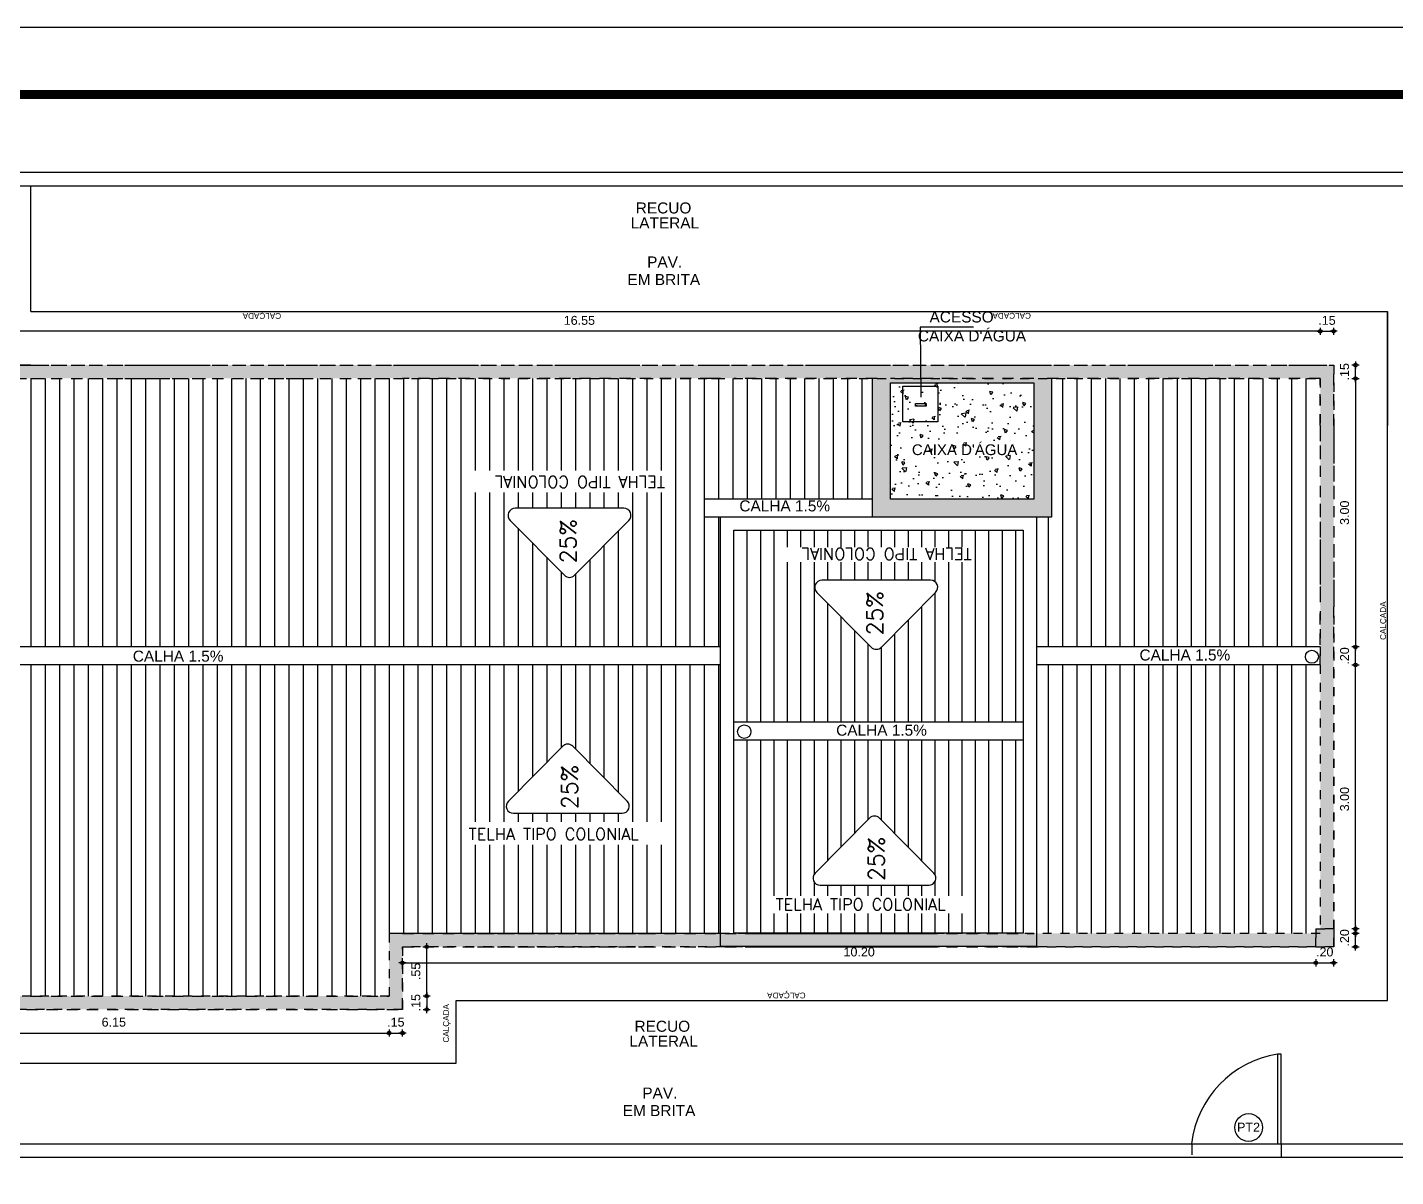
# Model space of a CAD drawing. Header units: millimetres. Extents: x 2426 to 2585, y 1215 to 1309.
# Drawn here: x 2437.91 to 2453.19, y 1296.26 to 1309.1 of the extents above; entities that cross this region are included whole.
import ezdxf

# ---------------------------------------------------------------- set-up
doc = ezdxf.new("R2010")
doc.units = ezdxf.units.MM
for name, pattern in [('DASHED', [0.75, 0.5, -0.25]), ('HIDDEN', [0.375, 0.25, -0.125]), ('HIDDEN2', [0.1875, 0.125, -0.0625])]:
    doc.linetypes.add(name, pattern=pattern)
for name, color, linetype in [('A-PEN-08', 8, 'Continuous'), ('A-PEN-B', 5, 'Continuous'), ('A-PEN-C', 4, 'Continuous'), ('A-PEN-G', 3, 'Continuous'), ('A-PEN-M', 6, 'Continuous'), ('DIVERSOS', 4, 'Continuous'), ('proj', 8, 'HIDDEN'), ('texto pequeno', 3, 'Continuous'), ('TEXTO0', 7, 'Continuous'), ('TEXTO2', 3, 'Continuous')]:
    doc.layers.add(name, color=color, linetype=linetype)
doc.styles.add('ADITIVOCAD', font='ROMANS.shx')
doc.styles.add('CARIMBO_DADOS', font='arial.ttf', dxfattribs={"height": 0.1})
doc.styles.add('SANSSERIF', font='sas_____.pfb', dxfattribs={"height": 1})
doc.dimstyles.new('COTAS_EXTERNAS', dxfattribs={"dimtxt": 0.1, "dimasz": 0.01, "dimexe": 0, "dimexo": 0, "dimgap": 0.07, "dimtad": 1, "dimzin": 5, "dimdsep": 46, "dimtxsty": 'CARIMBO_DADOS', "dimblk1": 'CIRCULOS', "dimblk2": 'CIRCULOS', "dimsah": 1, "dimcen": 0, "dimse1": 1, "dimse2": 1, "dimclrd": 8, "dimclre": 8, "dimclrt": 230, "dimadec": 0, "dimazin": 0, "dimtfac": 100, "dimtix": 1, "dimtmove": 2, "dimatfit": 3, "dimldrblk": 'CIRCULOS', "dimfxl": 0, "dimtolj": 1, "dimtzin": 5, "dimarcsym": 0})

# ---------------------------------------------------------------- blocks, each defined once
blk = doc.blocks.new('ADC_SETA3')
blk.add_lwpolyline([(-0.3034, 0), (0.3034, 0, 0.668179), (0.3317, 0.0683), (0.0283, 0.3746, 0.414214), (-0.0283, 0.3746), (-0.3317, 0.0683, 0.668179), (-0.3034, 0), (-0.3034, 0)], format="xyb")
blk = doc.blocks.new('CIRCULOS')
at = {"layer": 'A-PEN-M'}
for p, q in [((-4, 0), (4, 0)), ((0, 4), (0, -4))]:
    blk.add_line(p, q, dxfattribs=at)
for radius in [2, 1]:
    blk.add_circle((0, 0), radius, dxfattribs=at)
blk = doc.blocks.new('*D189')
at = {"layer": 'A-PEN-B', "color": 8, "lineweight": -2, "ltscale": 0.25, "transparency": 16777216}
blk.add_line((2435.812, 1297.862), (2441.942, 1297.862), dxfattribs=at)
at = {"layer": 'Defpoints', "color": 0, "ltscale": 0.25, "transparency": 16777216}
for p in [(2435.802, 1298.275), (2441.952, 1298.275), (2441.952, 1297.862)]:
    blk.add_point(p, dxfattribs=at)
at = {"layer": 'A-PEN-B', "color": 8, "lineweight": -2, "ltscale": 0.25, "transparency": 16777216, "xscale": 0.01, "yscale": 0.01, "zscale": 0.01, "rotation": 180}
blk.add_blockref('CIRCULOS', (2435.802, 1297.862), dxfattribs=at)
at = {"layer": 'A-PEN-B', "color": 8, "lineweight": -2, "ltscale": 0.25, "transparency": 16777216, "xscale": 0.01, "yscale": 0.01, "zscale": 0.01}
blk.add_blockref('CIRCULOS', (2441.952, 1297.862), dxfattribs=at)
at = {"layer": 'A-PEN-B', "color": 230, "ltscale": 0.25, "transparency": 16777216, "insert": (2438.877, 1297.983), "char_height": 0.1, "attachment_point": 5, "style": 'CARIMBO_DADOS'}
blk.add_mtext('\\A1;6.15', dxfattribs=at)
blk = doc.blocks.new('*D273')
at = {"layer": 'A-PEN-B', "color": 8, "lineweight": -2, "ltscale": 0.25, "transparency": 16777216}
blk.add_line((2442.372, 1298.285), (2442.372, 1298.815), dxfattribs=at)
at = {"layer": 'Defpoints', "color": 0, "ltscale": 0.25, "transparency": 16777216}
for p in [(2442.102, 1298.825), (2442.372, 1298.825), (2441.952, 1298.275)]:
    blk.add_point(p, dxfattribs=at)
at = {"layer": 'A-PEN-B', "color": 8, "lineweight": -2, "ltscale": 0.25, "transparency": 16777216, "xscale": 0.01, "yscale": 0.01, "zscale": 0.01}
for p, rotation in [((2442.372, 1298.825), 90), ((2442.372, 1298.275), 270)]:
    blk.add_blockref('CIRCULOS', p, dxfattribs=dict(at, rotation=rotation))
at = {"layer": 'A-PEN-B', "color": 230, "ltscale": 0.25, "transparency": 16777216, "insert": (2442.251, 1298.55), "char_height": 0.1, "attachment_point": 5, "rotation": 90, "style": 'CARIMBO_DADOS'}
blk.add_mtext('\\A1;.55', dxfattribs=at)
blk = doc.blocks.new('*D274')
at = {"layer": 'A-PEN-B', "color": 8, "lineweight": -2, "ltscale": 0.25, "transparency": 16777216}
blk.add_line((2442.112, 1298.646), (2452.292, 1298.646), dxfattribs=at)
at = {"layer": 'Defpoints', "color": 0, "ltscale": 0.25, "transparency": 16777216}
for p in [(2452.302, 1298.975), (2442.102, 1298.825), (2452.302, 1298.646)]:
    blk.add_point(p, dxfattribs=at)
at = {"layer": 'A-PEN-B', "color": 8, "lineweight": -2, "ltscale": 0.25, "transparency": 16777216, "xscale": 0.01, "yscale": 0.01, "zscale": 0.01, "rotation": 180}
blk.add_blockref('CIRCULOS', (2442.102, 1298.646), dxfattribs=at)
at = {"layer": 'A-PEN-B', "color": 8, "lineweight": -2, "ltscale": 0.25, "transparency": 16777216, "xscale": 0.01, "yscale": 0.01, "zscale": 0.01}
blk.add_blockref('CIRCULOS', (2452.302, 1298.646), dxfattribs=at)
at = {"layer": 'A-PEN-B', "color": 230, "ltscale": 0.25, "transparency": 16777216, "insert": (2447.202, 1298.767), "char_height": 0.1, "attachment_point": 5, "style": 'CARIMBO_DADOS'}
blk.add_mtext('\\A1;10.20', dxfattribs=at)
blk = doc.blocks.new('*D190')
at = {"layer": 'A-PEN-B', "color": 8, "lineweight": -2, "ltscale": 0.25, "transparency": 16777216}
blk.add_line((2452.745, 1298.985), (2452.745, 1301.965), dxfattribs=at)
at = {"layer": 'Defpoints', "color": 0, "ltscale": 0.25, "transparency": 16777216}
for p in [(2452.5, 1301.975), (2452.745, 1301.975), (2452.352, 1298.975)]:
    blk.add_point(p, dxfattribs=at)
at = {"layer": 'A-PEN-B', "color": 8, "lineweight": -2, "ltscale": 0.25, "transparency": 16777216, "xscale": 0.01, "yscale": 0.01, "zscale": 0.01}
for p, rotation in [((2452.745, 1301.975), 90), ((2452.745, 1298.975), 270)]:
    blk.add_blockref('CIRCULOS', p, dxfattribs=dict(at, rotation=rotation))
at = {"layer": 'A-PEN-B', "color": 230, "ltscale": 0.25, "transparency": 16777216, "insert": (2452.624, 1300.475), "char_height": 0.1, "attachment_point": 5, "rotation": 90, "style": 'CARIMBO_DADOS'}
blk.add_mtext('\\A1;3.00', dxfattribs=at)
blk = doc.blocks.new('*D275')
at = {"layer": 'A-PEN-B', "color": 8, "lineweight": -2, "ltscale": 0.25, "transparency": 16777216}
for p, q in [((2452.745, 1302.185), (2452.745, 1302.195)), ((2452.745, 1301.975), (2452.745, 1302.175)), ((2452.745, 1301.965), (2452.745, 1301.955))]:
    blk.add_line(p, q, dxfattribs=at)
at = {"layer": 'Defpoints', "color": 0, "ltscale": 0.25, "transparency": 16777216}
for p in [(2452.352, 1302.175), (2452.745, 1302.175), (2452.352, 1301.975)]:
    blk.add_point(p, dxfattribs=at)
at = {"layer": 'A-PEN-B', "color": 8, "lineweight": -2, "ltscale": 0.25, "transparency": 16777216, "xscale": 0.01, "yscale": 0.01, "zscale": 0.01}
for p, rotation in [((2452.745, 1302.175), 270), ((2452.745, 1301.975), 90)]:
    blk.add_blockref('CIRCULOS', p, dxfattribs=dict(at, rotation=rotation))
at = {"layer": 'A-PEN-B', "color": 230, "ltscale": 0.25, "transparency": 16777216, "insert": (2452.624, 1302.075), "char_height": 0.1, "attachment_point": 5, "rotation": 90, "style": 'CARIMBO_DADOS'}
blk.add_mtext('\\A1;.20', dxfattribs=at)
blk = doc.blocks.new('*D276')
at = {"layer": 'A-PEN-B', "color": 8, "lineweight": -2, "ltscale": 0.25, "transparency": 16777216}
blk.add_line((2452.745, 1305.165), (2452.745, 1302.185), dxfattribs=at)
at = {"layer": 'Defpoints', "color": 0, "ltscale": 0.25, "transparency": 16777216}
for p in [(2452.352, 1305.175), (2452.352, 1302.175), (2452.745, 1302.175)]:
    blk.add_point(p, dxfattribs=at)
at = {"layer": 'A-PEN-B', "color": 8, "lineweight": -2, "ltscale": 0.25, "transparency": 16777216, "xscale": 0.01, "yscale": 0.01, "zscale": 0.01}
for p, rotation in [((2452.745, 1305.175), 90), ((2452.745, 1302.175), 270)]:
    blk.add_blockref('CIRCULOS', p, dxfattribs=dict(at, rotation=rotation))
at = {"layer": 'A-PEN-B', "color": 230, "ltscale": 0.25, "transparency": 16777216, "insert": (2452.624, 1303.675), "char_height": 0.1, "attachment_point": 5, "rotation": 90, "style": 'CARIMBO_DADOS'}
blk.add_mtext('\\A1;3.00', dxfattribs=at)
blk = doc.blocks.new('*D191')
at = {"layer": 'A-PEN-B', "color": 8, "lineweight": -2, "ltscale": 0.25, "transparency": 16777216}
blk.add_line((2452.342, 1305.702), (2435.812, 1305.702), dxfattribs=at)
at = {"layer": 'Defpoints', "color": 0, "ltscale": 0.25, "transparency": 16777216}
for p in [(2435.802, 1305.702), (2435.802, 1305.175), (2452.352, 1305.175)]:
    blk.add_point(p, dxfattribs=at)
at = {"layer": 'A-PEN-B', "color": 8, "lineweight": -2, "ltscale": 0.25, "transparency": 16777216, "xscale": 0.01, "yscale": 0.01, "zscale": 0.01, "rotation": 180}
blk.add_blockref('CIRCULOS', (2435.802, 1305.702), dxfattribs=at)
at = {"layer": 'A-PEN-B', "color": 8, "lineweight": -2, "ltscale": 0.25, "transparency": 16777216, "xscale": 0.01, "yscale": 0.01, "zscale": 0.01}
blk.add_blockref('CIRCULOS', (2452.352, 1305.702), dxfattribs=at)
at = {"layer": 'A-PEN-B', "color": 230, "ltscale": 0.25, "transparency": 16777216, "insert": (2444.077, 1305.824), "char_height": 0.1, "attachment_point": 5, "style": 'CARIMBO_DADOS'}
blk.add_mtext('\\A1;16.55', dxfattribs=at)
blk = doc.blocks.new('*D277')
at = {"layer": 'A-PEN-B', "color": 8, "lineweight": -2, "ltscale": 0.25, "transparency": 16777216}
for p, q in [((2452.745, 1305.335), (2452.745, 1305.345)), ((2452.745, 1305.175), (2452.745, 1305.325)), ((2452.745, 1305.165), (2452.745, 1305.155))]:
    blk.add_line(p, q, dxfattribs=at)
at = {"layer": 'Defpoints', "color": 0, "ltscale": 0.25, "transparency": 16777216}
for p in [(2452.352, 1305.325), (2452.745, 1305.325), (2452.352, 1305.175)]:
    blk.add_point(p, dxfattribs=at)
at = {"layer": 'A-PEN-B', "color": 8, "lineweight": -2, "ltscale": 0.25, "transparency": 16777216, "xscale": 0.01, "yscale": 0.01, "zscale": 0.01}
for p, rotation in [((2452.745, 1305.325), 270), ((2452.745, 1305.175), 90)]:
    blk.add_blockref('CIRCULOS', p, dxfattribs=dict(at, rotation=rotation))
at = {"layer": 'A-PEN-B', "color": 230, "ltscale": 0.25, "transparency": 16777216, "insert": (2452.624, 1305.25), "char_height": 0.1, "attachment_point": 5, "rotation": 90, "style": 'CARIMBO_DADOS'}
blk.add_mtext('\\A1;.15', dxfattribs=at)
blk = doc.blocks.new('*D192')
at = {"layer": 'A-PEN-B', "color": 8, "lineweight": -2, "ltscale": 0.25, "transparency": 16777216}
for p, q in [((2452.342, 1305.702), (2452.332, 1305.702)), ((2452.352, 1305.702), (2452.502, 1305.702)), ((2452.512, 1305.702), (2452.522, 1305.702))]:
    blk.add_line(p, q, dxfattribs=at)
at = {"layer": 'Defpoints', "color": 0, "ltscale": 0.25, "transparency": 16777216}
for p in [(2452.502, 1305.702), (2452.502, 1305.175), (2452.352, 1305.025)]:
    blk.add_point(p, dxfattribs=at)
at = {"layer": 'A-PEN-B', "color": 8, "lineweight": -2, "ltscale": 0.25, "transparency": 16777216, "xscale": 0.01, "yscale": 0.01, "zscale": 0.01}
blk.add_blockref('CIRCULOS', (2452.352, 1305.702), dxfattribs=at)
at = {"layer": 'A-PEN-B', "color": 8, "lineweight": -2, "ltscale": 0.25, "transparency": 16777216, "xscale": 0.01, "yscale": 0.01, "zscale": 0.01, "rotation": 180}
blk.add_blockref('CIRCULOS', (2452.502, 1305.702), dxfattribs=at)
at = {"layer": 'A-PEN-B', "color": 230, "ltscale": 0.25, "transparency": 16777216, "insert": (2452.427, 1305.824), "char_height": 0.1, "attachment_point": 5, "style": 'CARIMBO_DADOS'}
blk.add_mtext('\\A1;.15', dxfattribs=at)
blk = doc.blocks.new('*D194')
at = {"layer": 'A-PEN-B', "color": 8, "lineweight": -2, "ltscale": 0.25, "transparency": 16777216}
for p, q in [((2442.372, 1298.285), (2442.372, 1298.295)), ((2442.372, 1298.275), (2442.372, 1298.125)), ((2442.372, 1298.115), (2442.372, 1298.105))]:
    blk.add_line(p, q, dxfattribs=at)
at = {"layer": 'Defpoints', "color": 0, "ltscale": 0.25, "transparency": 16777216}
for p in [(2441.802, 1298.275), (2441.952, 1298.125), (2442.372, 1298.125)]:
    blk.add_point(p, dxfattribs=at)
at = {"layer": 'A-PEN-B', "color": 8, "lineweight": -2, "ltscale": 0.25, "transparency": 16777216, "xscale": 0.01, "yscale": 0.01, "zscale": 0.01}
for p, rotation in [((2442.372, 1298.275), 270), ((2442.372, 1298.125), 90)]:
    blk.add_blockref('CIRCULOS', p, dxfattribs=dict(at, rotation=rotation))
at = {"layer": 'A-PEN-B', "color": 230, "ltscale": 0.25, "transparency": 16777216, "insert": (2442.251, 1298.2), "char_height": 0.1, "attachment_point": 5, "rotation": 90, "style": 'CARIMBO_DADOS'}
blk.add_mtext('\\A1;.15', dxfattribs=at)
blk = doc.blocks.new('*D195')
at = {"layer": 'A-PEN-B', "color": 8, "lineweight": -2, "ltscale": 0.25, "transparency": 16777216}
for p, q in [((2441.942, 1297.862), (2441.932, 1297.862)), ((2441.952, 1297.862), (2442.102, 1297.862)), ((2442.112, 1297.862), (2442.122, 1297.862))]:
    blk.add_line(p, q, dxfattribs=at)
at = {"layer": 'Defpoints', "color": 0, "ltscale": 0.25, "transparency": 16777216}
for p in [(2441.952, 1298.425), (2442.102, 1298.275), (2442.102, 1297.862)]:
    blk.add_point(p, dxfattribs=at)
at = {"layer": 'A-PEN-B', "color": 8, "lineweight": -2, "ltscale": 0.25, "transparency": 16777216, "xscale": 0.01, "yscale": 0.01, "zscale": 0.01}
blk.add_blockref('CIRCULOS', (2441.952, 1297.862), dxfattribs=at)
at = {"layer": 'A-PEN-B', "color": 8, "lineweight": -2, "ltscale": 0.25, "transparency": 16777216, "xscale": 0.01, "yscale": 0.01, "zscale": 0.01, "rotation": 180}
blk.add_blockref('CIRCULOS', (2442.102, 1297.862), dxfattribs=at)
at = {"layer": 'A-PEN-B', "color": 230, "ltscale": 0.25, "transparency": 16777216, "insert": (2442.027, 1297.983), "char_height": 0.1, "attachment_point": 5, "style": 'CARIMBO_DADOS'}
blk.add_mtext('\\A1;.15', dxfattribs=at)
blk = doc.blocks.new('*D278')
at = {"layer": 'A-PEN-B', "color": 8, "lineweight": -2, "ltscale": 0.25, "transparency": 16777216}
for p, q in [((2452.745, 1299.035), (2452.745, 1299.045)), ((2452.745, 1298.825), (2452.745, 1299.025)), ((2452.745, 1298.815), (2452.745, 1298.805))]:
    blk.add_line(p, q, dxfattribs=at)
at = {"layer": 'Defpoints', "color": 0, "ltscale": 0.25, "transparency": 16777216}
for p in [(2452.502, 1299.025), (2452.745, 1299.025), (2452.502, 1298.825)]:
    blk.add_point(p, dxfattribs=at)
at = {"layer": 'A-PEN-B', "color": 8, "lineweight": -2, "ltscale": 0.25, "transparency": 16777216, "xscale": 0.01, "yscale": 0.01, "zscale": 0.01}
for p, rotation in [((2452.745, 1299.025), 270), ((2452.745, 1298.825), 90)]:
    blk.add_blockref('CIRCULOS', p, dxfattribs=dict(at, rotation=rotation))
at = {"layer": 'A-PEN-B', "color": 230, "ltscale": 0.25, "transparency": 16777216, "insert": (2452.624, 1298.925), "char_height": 0.1, "attachment_point": 5, "rotation": 90, "style": 'CARIMBO_DADOS'}
blk.add_mtext('\\A1;.20', dxfattribs=at)
blk = doc.blocks.new('*D196')
at = {"layer": 'A-PEN-B', "color": 8, "lineweight": -2, "ltscale": 0.25, "transparency": 16777216}
for p, q in [((2452.292, 1298.646), (2452.282, 1298.646)), ((2452.302, 1298.646), (2452.502, 1298.646)), ((2452.512, 1298.646), (2452.522, 1298.646))]:
    blk.add_line(p, q, dxfattribs=at)
at = {"layer": 'Defpoints', "color": 0, "ltscale": 0.25, "transparency": 16777216}
for p in [(2452.302, 1299.075), (2452.502, 1298.975), (2452.502, 1298.646)]:
    blk.add_point(p, dxfattribs=at)
at = {"layer": 'A-PEN-B', "color": 8, "lineweight": -2, "ltscale": 0.25, "transparency": 16777216, "xscale": 0.01, "yscale": 0.01, "zscale": 0.01}
blk.add_blockref('CIRCULOS', (2452.302, 1298.646), dxfattribs=at)
at = {"layer": 'A-PEN-B', "color": 8, "lineweight": -2, "ltscale": 0.25, "transparency": 16777216, "xscale": 0.01, "yscale": 0.01, "zscale": 0.01, "rotation": 180}
blk.add_blockref('CIRCULOS', (2452.502, 1298.646), dxfattribs=at)
at = {"layer": 'A-PEN-B', "color": 230, "ltscale": 0.25, "transparency": 16777216, "insert": (2452.402, 1298.767), "char_height": 0.1, "attachment_point": 5, "style": 'CARIMBO_DADOS'}
blk.add_mtext('\\A1;.20', dxfattribs=at)

msp = doc.modelspace()

# ---------------------------------------------------------------- hatches: boundary and pattern name
at = {"layer": 'A-PEN-B', "linetype": 'HIDDEN2', "ltscale": 0.25}
h = msp.add_hatch(color=253, dxfattribs=at)
h.dxf.hatch_style = 1
h.paths.add_polyline_path([(2435.802, 1298.275), (2435.802, 1305.175), (2452.352, 1305.175), (2452.352, 1298.975), (2441.952, 1298.975), (2441.952, 1298.275)], flags=16)
h.paths.add_polyline_path([(2435.652, 1298.125), (2435.652, 1305.325), (2452.502, 1305.325), (2452.502, 1298.825), (2442.102, 1298.825), (2442.102, 1298.125)])
at = {"layer": 'A-PEN-B', "ltscale": 0.25}
h = msp.add_hatch(color=8, dxfattribs=at)
h.dxf.hatch_style = 1
h.paths.add_polyline_path([(2447.352, 1305.175), (2447.352, 1303.631), (2449.184, 1303.631), (2449.184, 1303.625), (2449.352, 1303.625), (2449.352, 1305.175), (2448.049, 1305.175), (2448.011, 1305.125), (2449.152, 1305.125), (2449.152, 1303.825), (2447.552, 1303.825), (2447.552, 1305.125), (2448.011, 1305.125), (2448.049, 1305.175)])
at = {"layer": 'A-PEN-B', "linetype": 'HIDDEN2', "ltscale": 0.25}
h = msp.add_hatch(color=252, dxfattribs=at)
h.dxf.hatch_style = 1
h.paths.add_polyline_path([(2452.302, 1298.825), (2452.302, 1299.025), (2452.502, 1299.025), (2452.502, 1298.825)])
at = {"layer": 'DIVERSOS'}
h = msp.add_hatch(dxfattribs=at)
h.set_pattern_fill('AR-CONC', color=251, scale=0.002, angle=90, style=0)
h.set_pattern_definition([(140, (3745.82696, -65.86507), (0.03187817, 0.36436934), [0.0381, -0.4191]), (85, (3745.82696, -65.86507), (-0.382113286, -0.07048565), [0.03048, -0.33528]), (190.451, (3745.8296, -65.8347), (-0.350233376, 0.293885003), [0.03238, -0.35618]), (136.1842, (3745.72536, -65.86507), (0.08408466, 0.54215808), [0.05715, -0.62865]), (186.6356, (3745.73236, -65.8199), (-0.49485111, 0.47480847), [0.04857, -0.53427]), (81.184, (3745.72536, -65.86507), (-0.49485024, 0.47480921), [0.04572, -0.50292]), (111, (3745.75076, -65.81427), (0.204531037, 0.30322976), [0.0381, -0.4191]), (56, (3745.75076, -65.81427), (-0.36837593, 0.12360406), [0.03048, -0.33528]), (161.4514, (3745.7678, -65.789), (-0.163845715, 0.42683298), [0.03238, -0.35618]), (127.5, (3745.82696, -65.86507), (-0.169110078, 0.0061772065), [0, -0.331216, 0, -0.34036, 0, -0.33655]), (97.5, (3745.82696, -65.86507), (-0.20036115, 0.133639325), [0, -0.194056, 0, -0.323596, 0, -0.12827]), (57.5, (3745.82696, -65.97835), (0.011457488, 0.27118119), [0, -0.127, 0, -0.39624, 0, -0.52578]), (47.5, (3745.82696, -66.02915), (-0.050852982, 0.296258363), [0, -0.1651, 0, -0.263144, 0, -0.37338])])
h.paths.add_polyline_path([(2447.552, 1305.125), (2449.152, 1305.125), (2449.152, 1303.825), (2447.552, 1303.825)])
edge = h.paths.add_edge_path()
edge.add_line((2447.552, 1305.125), (2447.567, 1305.013))

# ---------------------------------------------------------------- linework, layer by layer
at = {"layer": 'A-PEN-08', "color": 253, "linetype": 'DASHED', "ltscale": 7}
msp.add_arc((2452.05, 1296.497), 1.142, 98.7927, 173.5456, dxfattribs=at)
at = {"layer": 'A-PEN-B'}
for p, q in [((2462.002, 1307.475), (2432.002, 1307.475)), ((2461.852, 1307.325), (2432.152, 1307.325)), ((2432.152, 1296.625), (2461.852, 1296.625)), ((2432.002, 1296.475), (2462.002, 1296.475))]:
    msp.add_line(p, q, dxfattribs=at)
at = {"layer": 'A-PEN-B', "color": 253}
for p, q in [((2437.952, 1305.925), (2437.952, 1307.325)), ((2437.952, 1305.925), (2440.952, 1305.925)), ((2442.702, 1297.525), (2442.702, 1298.225))]:
    msp.add_line(p, q, dxfattribs=at)
at = {"layer": 'A-PEN-B', "color": 252, "linetype": 'HIDDEN2'}
for p, q in [((2437.952, 1305.325), (2435.652, 1305.325)), ((2437.952, 1305.325), (2440.952, 1305.325)), ((2440.952, 1305.325), (2445.552, 1305.325)), ((2445.552, 1305.325), (2447.402, 1305.325)), ((2445.552, 1305.325), (2445.802, 1305.325)), ((2452.502, 1304.65), (2452.502, 1305.325)), ((2437.952, 1305.175), (2440.952, 1305.175)), ((2440.952, 1305.175), (2441.952, 1305.175)), ((2445.552, 1305.175), (2442.102, 1305.175)), ((2445.552, 1305.175), (2445.652, 1305.175)), ((2445.652, 1305.175), (2445.552, 1305.175)), ((2447.402, 1305.175), (2445.802, 1305.175)), ((2449.152, 1305.175), (2447.552, 1305.175)), ((2447.602, 1305.175), (2447.552, 1305.175)), ((2452.352, 1305.175), (2449.302, 1305.175)), ((2452.352, 1304.65), (2452.352, 1305.175)), ((2452.352, 1301.975), (2452.352, 1302.65)), ((2452.502, 1301.825), (2452.502, 1302.65)), ((2442.102, 1298.975), (2449.152, 1298.975)), ((2442.102, 1298.125), (2442.102, 1298.825)), ((2437.952, 1298.275), (2440.127, 1298.275)), ((2440.127, 1298.275), (2441.952, 1298.275)), ((2435.652, 1298.125), (2440.127, 1298.125)), ((2440.127, 1298.125), (2442.102, 1298.125))]:
    msp.add_line(p, q, dxfattribs=at)
at = {"layer": 'A-PEN-B', "color": 253, "linetype": 'HIDDEN2', "ltscale": 0.25}
for p, q in [((2435.652, 1305.325), (2452.502, 1305.325)), ((2435.802, 1305.325), (2452.352, 1305.325)), ((2452.502, 1305.325), (2452.502, 1298.825)), ((2435.802, 1305.175), (2452.352, 1305.175)), ((2452.352, 1305.175), (2452.352, 1298.975)), ((2441.952, 1298.975), (2441.952, 1298.275)), ((2452.502, 1298.825), (2442.102, 1298.825)), ((2442.102, 1298.825), (2442.102, 1298.125)), ((2441.952, 1298.275), (2435.802, 1298.275)), ((2442.102, 1298.125), (2435.652, 1298.125))]:
    msp.add_line(p, q, dxfattribs=at)
at = {"layer": 'A-PEN-B', "color": 6, "linetype": 'HIDDEN2', "ltscale": 0.25}
for p, q in [((2435.802, 1305.175), (2452.352, 1305.175)), ((2452.352, 1305.175), (2452.352, 1298.975)), ((2452.352, 1298.975), (2441.952, 1298.975)), ((2441.952, 1298.975), (2441.952, 1298.275)), ((2445.652, 1298.975), (2441.952, 1298.975)), ((2441.952, 1298.975), (2441.952, 1298.275)), ((2452.352, 1298.975), (2449.184, 1298.975)), ((2441.952, 1298.275), (2435.802, 1298.275))]:
    msp.add_line(p, q, dxfattribs=at)
at = {"layer": 'A-PEN-B', "color": 6, "ltscale": 0.25}
for p, q in [((2437.952, 1305.175), (2437.952, 1302.175)), ((2438.112, 1305.175), (2438.112, 1302.175)), ((2438.272, 1305.175), (2438.272, 1302.175)), ((2438.272, 1305.175), (2438.272, 1302.175)), ((2438.432, 1305.175), (2438.432, 1302.175)), ((2438.432, 1305.175), (2438.432, 1302.175)), ((2438.592, 1305.175), (2438.592, 1302.175)), ((2438.752, 1305.175), (2438.752, 1302.175)), ((2438.912, 1305.175), (2438.912, 1302.175)), ((2439.072, 1305.175), (2439.072, 1302.175)), ((2439.072, 1305.175), (2439.072, 1302.175)), ((2439.232, 1305.175), (2439.232, 1302.175)), ((2439.232, 1305.175), (2439.232, 1302.175)), ((2439.392, 1305.175), (2439.392, 1302.175)), ((2439.552, 1305.175), (2439.552, 1302.175)), ((2439.712, 1305.175), (2439.712, 1302.175)), ((2439.872, 1305.175), (2439.872, 1302.175)), ((2439.872, 1305.175), (2439.872, 1302.175)), ((2440.032, 1305.175), (2440.032, 1302.175)), ((2440.032, 1305.175), (2440.032, 1302.175)), ((2440.192, 1305.175), (2440.192, 1302.175)), ((2440.352, 1305.175), (2440.352, 1302.175)), ((2440.512, 1305.175), (2440.512, 1302.175)), ((2440.672, 1305.175), (2440.672, 1302.175)), ((2440.672, 1305.175), (2440.672, 1302.175)), ((2440.832, 1305.175), (2440.832, 1302.175)), ((2440.832, 1305.175), (2440.832, 1302.175)), ((2440.992, 1305.175), (2440.992, 1302.175)), ((2441.152, 1305.175), (2441.152, 1302.175)), ((2441.312, 1305.175), (2441.312, 1302.175)), ((2441.472, 1305.175), (2441.472, 1302.175)), ((2441.472, 1305.175), (2441.472, 1302.175)), ((2441.632, 1305.175), (2441.632, 1302.175)), ((2441.632, 1305.175), (2441.632, 1302.175)), ((2441.792, 1305.175), (2441.792, 1302.175)), ((2441.952, 1305.175), (2441.952, 1302.175)), ((2442.112, 1305.175), (2442.112, 1302.175)), ((2442.272, 1305.175), (2442.272, 1302.175)), ((2442.272, 1305.175), (2442.272, 1302.175)), ((2442.432, 1305.175), (2442.432, 1302.175)), ((2442.432, 1305.175), (2442.432, 1302.175)), ((2442.592, 1305.175), (2442.592, 1302.175)), ((2442.752, 1305.175), (2442.752, 1302.175)), ((2442.912, 1305.175), (2442.912, 1304.148)), ((2443.072, 1305.175), (2443.072, 1304.148)), ((2443.072, 1305.175), (2443.072, 1304.148)), ((2443.232, 1305.175), (2443.232, 1304.148)), ((2443.232, 1305.175), (2443.232, 1304.148)), ((2443.392, 1305.175), (2443.392, 1304.148)), ((2443.552, 1305.175), (2443.552, 1304.148)), ((2443.712, 1305.175), (2443.712, 1304.148)), ((2443.712, 1305.175), (2443.712, 1304.148)), ((2443.872, 1305.175), (2443.872, 1304.148)), ((2443.872, 1305.175), (2443.872, 1304.148)), ((2444.032, 1305.175), (2444.032, 1304.148)), ((2444.032, 1305.175), (2444.032, 1304.148)), ((2444.192, 1305.175), (2444.192, 1304.148)), ((2444.352, 1305.175), (2444.352, 1304.148)), ((2444.352, 1305.175), (2444.352, 1304.148)), ((2444.512, 1305.175), (2444.512, 1304.148)), ((2444.512, 1305.175), (2444.512, 1304.148)), ((2444.672, 1305.175), (2444.672, 1304.148)), ((2444.672, 1305.175), (2444.672, 1304.148)), ((2444.832, 1305.175), (2444.832, 1304.148)), ((2444.992, 1305.175), (2444.992, 1304.148)), ((2444.992, 1305.175), (2444.992, 1304.148)), ((2445.152, 1305.175), (2445.152, 1302.175)), ((2445.152, 1305.175), (2445.152, 1302.175)), ((2445.312, 1305.175), (2445.312, 1302.175)), ((2445.312, 1305.175), (2445.312, 1302.175)), ((2445.472, 1305.175), (2445.472, 1302.175)), ((2445.632, 1305.175), (2445.632, 1303.825)), ((2445.632, 1305.175), (2445.632, 1303.825)), ((2445.792, 1305.175), (2445.792, 1303.825)), ((2445.792, 1305.175), (2445.792, 1303.825)), ((2445.952, 1305.175), (2445.952, 1303.825)), ((2445.952, 1305.175), (2445.952, 1303.825)), ((2446.112, 1305.175), (2446.112, 1303.825)), ((2446.272, 1305.175), (2446.272, 1303.825)), ((2446.432, 1305.175), (2446.432, 1303.825)), ((2446.432, 1305.175), (2446.432, 1303.825)), ((2446.592, 1305.175), (2446.592, 1303.825)), ((2446.592, 1305.175), (2446.592, 1303.825)), ((2446.752, 1305.175), (2446.752, 1303.825)), ((2446.912, 1305.175), (2446.912, 1303.825)), ((2447.072, 1305.175), (2447.072, 1303.825)), ((2447.232, 1305.175), (2447.232, 1303.825)), ((2447.232, 1305.175), (2447.232, 1303.825)), ((2449.472, 1305.175), (2449.472, 1302.175)), ((2449.632, 1305.175), (2449.632, 1302.175)), ((2449.632, 1305.175), (2449.632, 1302.175)), ((2449.792, 1305.175), (2449.792, 1302.175)), ((2449.792, 1305.175), (2449.792, 1302.175)), ((2449.952, 1305.175), (2449.952, 1302.175)), ((2450.112, 1305.175), (2450.112, 1302.175)), ((2450.272, 1305.175), (2450.272, 1302.175)), ((2450.432, 1305.175), (2450.432, 1302.175)), ((2450.432, 1305.175), (2450.432, 1302.175)), ((2450.592, 1305.175), (2450.592, 1302.175)), ((2450.592, 1305.175), (2450.592, 1302.175)), ((2450.752, 1305.175), (2450.752, 1302.175)), ((2450.912, 1305.175), (2450.912, 1302.175)), ((2451.072, 1305.175), (2451.072, 1302.175)), ((2451.232, 1305.175), (2451.232, 1302.175)), ((2451.232, 1305.175), (2451.232, 1302.175)), ((2451.392, 1305.175), (2451.392, 1302.175)), ((2451.392, 1305.175), (2451.392, 1302.175)), ((2451.552, 1305.175), (2451.552, 1302.175)), ((2451.712, 1305.175), (2451.712, 1302.175)), ((2451.872, 1305.175), (2451.872, 1302.175)), ((2452.032, 1305.175), (2452.032, 1302.175)), ((2452.192, 1305.175), (2452.192, 1302.175)), ((2442.912, 1303.901), (2442.912, 1302.175)), ((2443.072, 1303.901), (2443.072, 1302.175)), ((2443.072, 1303.901), (2443.072, 1302.175)), ((2443.232, 1303.901), (2443.232, 1302.175)), ((2443.232, 1303.901), (2443.232, 1302.175)), ((2443.392, 1303.901), (2443.392, 1303.726)), ((2443.552, 1303.901), (2443.552, 1303.726)), ((2443.712, 1303.901), (2443.712, 1303.726)), ((2443.712, 1303.901), (2443.712, 1303.726)), ((2443.872, 1303.901), (2443.872, 1303.726)), ((2443.872, 1303.901), (2443.872, 1303.726)), ((2444.032, 1303.901), (2444.032, 1303.726)), ((2444.032, 1303.901), (2444.032, 1303.726)), ((2444.192, 1303.901), (2444.192, 1303.726)), ((2444.352, 1303.901), (2444.352, 1303.726)), ((2444.352, 1303.901), (2444.352, 1303.726)), ((2444.512, 1303.901), (2444.512, 1303.726)), ((2444.512, 1303.901), (2444.512, 1303.726)), ((2444.672, 1303.901), (2444.672, 1302.175)), ((2444.672, 1303.901), (2444.672, 1302.175)), ((2444.832, 1303.901), (2444.832, 1302.175)), ((2444.992, 1303.901), (2444.992, 1302.175)), ((2444.992, 1303.901), (2444.992, 1302.175)), ((2445.632, 1303.631), (2445.632, 1302.175)), ((2445.632, 1303.631), (2445.632, 1302.175)), ((2449.312, 1303.625), (2449.312, 1302.175)), ((2443.392, 1303.501), (2443.392, 1302.175)), ((2444.512, 1303.47), (2444.512, 1302.175)), ((2444.512, 1303.47), (2444.512, 1302.175)), ((2445.952, 1301.334), (2445.952, 1303.481)), ((2446.102, 1301.334), (2446.102, 1303.481)), ((2446.252, 1301.334), (2446.252, 1303.481)), ((2446.402, 1303.292), (2446.402, 1303.481)), ((2446.552, 1303.292), (2446.552, 1303.481)), ((2446.702, 1303.292), (2446.702, 1303.481)), ((2446.852, 1303.292), (2446.852, 1303.481)), ((2447.002, 1303.292), (2447.002, 1303.481)), ((2447.152, 1303.292), (2447.152, 1303.481)), ((2447.302, 1303.292), (2447.302, 1303.481)), ((2447.452, 1303.292), (2447.452, 1303.481)), ((2447.602, 1303.292), (2447.602, 1303.481)), ((2447.752, 1303.292), (2447.752, 1303.481)), ((2447.902, 1303.292), (2447.902, 1303.481)), ((2447.902, 1303.292), (2447.902, 1303.481)), ((2448.052, 1303.292), (2448.052, 1303.481)), ((2448.052, 1303.292), (2448.052, 1303.481)), ((2448.202, 1303.292), (2448.202, 1303.481)), ((2448.202, 1303.292), (2448.202, 1303.481)), ((2448.352, 1303.292), (2448.352, 1303.481)), ((2448.502, 1301.334), (2448.502, 1303.481)), ((2448.652, 1301.334), (2448.652, 1303.481)), ((2448.802, 1301.334), (2448.802, 1303.481)), ((2448.952, 1301.334), (2448.952, 1303.481)), ((2443.552, 1303.339), (2443.552, 1302.175)), ((2444.352, 1303.308), (2444.352, 1302.175)), ((2444.352, 1303.308), (2444.352, 1302.175)), ((2443.712, 1303.178), (2443.712, 1302.175)), ((2443.712, 1303.178), (2443.712, 1302.175)), ((2444.192, 1303.147), (2444.192, 1302.175)), ((2443.872, 1303.016), (2443.872, 1302.175)), ((2443.872, 1303.016), (2443.872, 1302.175)), ((2444.032, 1302.985), (2444.032, 1302.175)), ((2444.032, 1302.985), (2444.032, 1302.175)), ((2446.402, 1301.334), (2446.402, 1303.122)), ((2446.552, 1301.334), (2446.552, 1303.122)), ((2446.702, 1301.334), (2446.702, 1303.122)), ((2446.852, 1302.922), (2446.852, 1303.122)), ((2447.002, 1302.922), (2447.002, 1303.122)), ((2447.152, 1302.922), (2447.152, 1303.122)), ((2447.302, 1302.922), (2447.302, 1303.122)), ((2447.452, 1302.922), (2447.452, 1303.122)), ((2447.602, 1302.922), (2447.602, 1303.122)), ((2447.752, 1302.922), (2447.752, 1303.122)), ((2447.902, 1302.922), (2447.902, 1303.122)), ((2447.902, 1302.922), (2447.902, 1303.122)), ((2448.052, 1302.903), (2448.052, 1303.122)), ((2448.052, 1302.903), (2448.052, 1303.122)), ((2448.202, 1301.334), (2448.202, 1303.122)), ((2448.202, 1301.334), (2448.202, 1303.122)), ((2448.352, 1301.334), (2448.352, 1303.122)), ((2448.052, 1301.334), (2448.052, 1302.781)), ((2448.052, 1301.334), (2448.052, 1302.781)), ((2446.852, 1301.334), (2446.852, 1302.662)), ((2447.902, 1301.334), (2447.902, 1302.629)), ((2447.902, 1301.334), (2447.902, 1302.629)), ((2447.002, 1301.334), (2447.002, 1302.51)), ((2447.752, 1301.334), (2447.752, 1302.478)), ((2447.152, 1301.334), (2447.152, 1302.359)), ((2447.302, 1301.334), (2447.302, 1302.208)), ((2447.602, 1301.334), (2447.602, 1302.326)), ((2445.652, 1302.175), (2435.802, 1302.175)), ((2447.452, 1301.334), (2447.452, 1302.175)), ((2452.352, 1302.175), (2449.184, 1302.175)), ((2445.652, 1301.975), (2435.802, 1301.975)), ((2437.952, 1301.975), (2437.952, 1298.275)), ((2438.112, 1301.975), (2438.112, 1298.275)), ((2438.272, 1301.975), (2438.272, 1298.275)), ((2438.272, 1301.975), (2438.272, 1298.275)), ((2438.432, 1301.975), (2438.432, 1298.275)), ((2438.432, 1301.975), (2438.432, 1298.275)), ((2438.592, 1301.975), (2438.592, 1298.275)), ((2438.752, 1301.975), (2438.752, 1298.275)), ((2438.912, 1301.975), (2438.912, 1298.275)), ((2439.072, 1301.975), (2439.072, 1298.275)), ((2439.072, 1301.975), (2439.072, 1298.275)), ((2439.232, 1301.975), (2439.232, 1298.275)), ((2439.232, 1301.975), (2439.232, 1298.275)), ((2439.392, 1301.975), (2439.392, 1298.275)), ((2439.552, 1301.975), (2439.552, 1298.275)), ((2439.712, 1301.975), (2439.712, 1298.275)), ((2439.872, 1301.975), (2439.872, 1298.275)), ((2439.872, 1301.975), (2439.872, 1298.275)), ((2440.032, 1301.975), (2440.032, 1298.275)), ((2440.032, 1301.975), (2440.032, 1298.275)), ((2440.192, 1301.975), (2440.192, 1298.275)), ((2440.352, 1301.975), (2440.352, 1298.275)), ((2440.512, 1301.975), (2440.512, 1298.275)), ((2440.672, 1301.975), (2440.672, 1298.275)), ((2440.672, 1301.975), (2440.672, 1298.275)), ((2440.832, 1301.975), (2440.832, 1298.275)), ((2440.832, 1301.975), (2440.832, 1298.275)), ((2440.992, 1301.975), (2440.992, 1298.275)), ((2441.152, 1301.975), (2441.152, 1298.275)), ((2441.312, 1301.975), (2441.312, 1298.275)), ((2441.472, 1301.975), (2441.472, 1298.275)), ((2441.472, 1301.975), (2441.472, 1298.275)), ((2441.632, 1301.975), (2441.632, 1298.275)), ((2441.632, 1301.975), (2441.632, 1298.275)), ((2441.792, 1301.975), (2441.792, 1298.275)), ((2441.952, 1301.975), (2441.952, 1298.975)), ((2442.112, 1301.975), (2442.112, 1298.975)), ((2442.272, 1301.975), (2442.272, 1298.975)), ((2442.272, 1301.975), (2442.272, 1298.975)), ((2442.432, 1301.975), (2442.432, 1298.975)), ((2442.432, 1301.975), (2442.432, 1298.975)), ((2442.592, 1301.975), (2442.592, 1298.975)), ((2442.752, 1301.975), (2442.752, 1298.975)), ((2442.912, 1301.975), (2442.912, 1300.222)), ((2443.072, 1301.975), (2443.072, 1300.222)), ((2443.072, 1301.975), (2443.072, 1300.222)), ((2443.232, 1301.975), (2443.232, 1300.222)), ((2443.232, 1301.975), (2443.232, 1300.222)), ((2443.392, 1301.975), (2443.392, 1300.563)), ((2443.552, 1301.975), (2443.552, 1300.724)), ((2443.712, 1301.975), (2443.712, 1300.886)), ((2443.712, 1301.975), (2443.712, 1300.886)), ((2443.872, 1301.975), (2443.872, 1301.047)), ((2443.872, 1301.975), (2443.872, 1301.047)), ((2444.032, 1301.975), (2444.032, 1301.038)), ((2444.032, 1301.975), (2444.032, 1301.038)), ((2444.192, 1301.975), (2444.192, 1300.876)), ((2444.352, 1301.975), (2444.352, 1300.715)), ((2444.352, 1301.975), (2444.352, 1300.715)), ((2444.512, 1301.975), (2444.512, 1300.553)), ((2444.512, 1301.975), (2444.512, 1300.553)), ((2444.672, 1301.975), (2444.672, 1300.222)), ((2444.672, 1301.975), (2444.672, 1300.222)), ((2444.832, 1301.975), (2444.832, 1300.222)), ((2444.992, 1301.975), (2444.992, 1300.222)), ((2444.992, 1301.975), (2444.992, 1300.222)), ((2445.152, 1301.975), (2445.152, 1298.975)), ((2445.152, 1301.975), (2445.152, 1298.975)), ((2445.312, 1301.975), (2445.312, 1298.975)), ((2445.312, 1301.975), (2445.312, 1298.975)), ((2445.472, 1301.975), (2445.472, 1298.975)), ((2445.632, 1301.975), (2445.632, 1298.975)), ((2445.632, 1301.975), (2445.632, 1298.975)), ((2452.352, 1301.975), (2449.184, 1301.975)), ((2449.312, 1301.975), (2449.312, 1298.975)), ((2449.472, 1301.975), (2449.472, 1298.975)), ((2449.632, 1301.975), (2449.632, 1298.975)), ((2449.632, 1301.975), (2449.632, 1298.975)), ((2449.792, 1301.975), (2449.792, 1298.975)), ((2449.792, 1301.975), (2449.792, 1298.975)), ((2449.952, 1301.975), (2449.952, 1298.975)), ((2450.112, 1301.975), (2450.112, 1298.975)), ((2450.272, 1301.975), (2450.272, 1298.975)), ((2450.432, 1301.975), (2450.432, 1298.975)), ((2450.432, 1301.975), (2450.432, 1298.975)), ((2450.592, 1301.975), (2450.592, 1298.975)), ((2450.592, 1301.975), (2450.592, 1298.975)), ((2450.752, 1301.975), (2450.752, 1298.975)), ((2450.912, 1301.975), (2450.912, 1298.975)), ((2451.072, 1301.975), (2451.072, 1298.975)), ((2451.232, 1301.975), (2451.232, 1298.975)), ((2451.232, 1301.975), (2451.232, 1298.975)), ((2451.392, 1301.975), (2451.392, 1298.975)), ((2451.392, 1301.975), (2451.392, 1298.975)), ((2451.552, 1301.975), (2451.552, 1298.975)), ((2451.712, 1301.975), (2451.712, 1298.975)), ((2451.872, 1301.975), (2451.872, 1298.975)), ((2452.032, 1301.975), (2452.032, 1298.975)), ((2452.192, 1301.975), (2452.192, 1298.975)), ((2449.034, 1301.334), (2445.802, 1301.334)), ((2449.034, 1301.134), (2445.802, 1301.134)), ((2445.952, 1298.978), (2445.952, 1301.134)), ((2446.102, 1298.978), (2446.102, 1301.134)), ((2446.252, 1299.393), (2446.252, 1301.134)), ((2446.402, 1299.393), (2446.402, 1301.134)), ((2446.552, 1299.393), (2446.552, 1301.134)), ((2446.702, 1299.64), (2446.702, 1301.134)), ((2446.852, 1299.793), (2446.852, 1301.134)), ((2447.002, 1299.944), (2447.002, 1301.134)), ((2447.152, 1300.096), (2447.152, 1301.134)), ((2447.302, 1300.247), (2447.302, 1301.134)), ((2447.452, 1300.239), (2447.452, 1301.134)), ((2447.602, 1300.088), (2447.602, 1301.134)), ((2447.752, 1299.936), (2447.752, 1301.134)), ((2447.902, 1299.785), (2447.902, 1301.134)), ((2447.902, 1299.785), (2447.902, 1301.134)), ((2448.052, 1299.627), (2448.052, 1301.134)), ((2448.052, 1299.627), (2448.052, 1301.134)), ((2448.202, 1299.393), (2448.202, 1301.134)), ((2448.202, 1299.393), (2448.202, 1301.134)), ((2448.352, 1299.393), (2448.352, 1301.134)), ((2448.502, 1298.978), (2448.502, 1301.134)), ((2448.652, 1298.978), (2448.652, 1301.134)), ((2448.802, 1298.978), (2448.802, 1301.134)), ((2448.952, 1298.978), (2448.952, 1301.134)), ((2443.392, 1300.317), (2443.392, 1300.222)), ((2443.552, 1300.317), (2443.552, 1300.222)), ((2443.712, 1300.317), (2443.712, 1300.222)), ((2443.712, 1300.317), (2443.712, 1300.222)), ((2443.872, 1300.317), (2443.872, 1300.222)), ((2443.872, 1300.317), (2443.872, 1300.222)), ((2444.032, 1300.317), (2444.032, 1300.222)), ((2444.032, 1300.317), (2444.032, 1300.222)), ((2444.192, 1300.317), (2444.192, 1300.222)), ((2444.352, 1300.317), (2444.352, 1300.222)), ((2444.352, 1300.317), (2444.352, 1300.222)), ((2444.512, 1300.317), (2444.512, 1300.222)), ((2444.512, 1300.317), (2444.512, 1300.222)), ((2442.912, 1299.964), (2442.912, 1298.975)), ((2443.072, 1299.964), (2443.072, 1298.975)), ((2443.072, 1299.964), (2443.072, 1298.975)), ((2443.232, 1299.964), (2443.232, 1298.975)), ((2443.232, 1299.964), (2443.232, 1298.975)), ((2443.392, 1299.964), (2443.392, 1298.975)), ((2443.552, 1299.964), (2443.552, 1298.975)), ((2443.712, 1299.964), (2443.712, 1298.975)), ((2443.712, 1299.964), (2443.712, 1298.975)), ((2443.872, 1299.964), (2443.872, 1298.975)), ((2443.872, 1299.964), (2443.872, 1298.975)), ((2444.032, 1299.964), (2444.032, 1298.975)), ((2444.032, 1299.964), (2444.032, 1298.975)), ((2444.192, 1299.964), (2444.192, 1298.975)), ((2444.352, 1299.964), (2444.352, 1298.975)), ((2444.352, 1299.964), (2444.352, 1298.975)), ((2444.512, 1299.964), (2444.512, 1298.975)), ((2444.512, 1299.964), (2444.512, 1298.975)), ((2444.672, 1299.964), (2444.672, 1298.975)), ((2444.672, 1299.964), (2444.672, 1298.975)), ((2444.832, 1299.964), (2444.832, 1298.975)), ((2444.992, 1299.964), (2444.992, 1298.975)), ((2444.992, 1299.964), (2444.992, 1298.975)), ((2446.702, 1299.393), (2446.702, 1299.545)), ((2446.852, 1299.393), (2446.852, 1299.513)), ((2447.002, 1299.393), (2447.002, 1299.513)), ((2447.152, 1299.393), (2447.152, 1299.513)), ((2447.302, 1299.393), (2447.302, 1299.513)), ((2447.452, 1299.393), (2447.452, 1299.513)), ((2447.602, 1299.393), (2447.602, 1299.513)), ((2447.752, 1299.393), (2447.752, 1299.513)), ((2447.902, 1299.393), (2447.902, 1299.513)), ((2447.902, 1299.393), (2447.902, 1299.513)), ((2448.052, 1299.393), (2448.052, 1299.558)), ((2448.052, 1299.393), (2448.052, 1299.558)), ((2446.252, 1298.978), (2446.252, 1299.198)), ((2446.402, 1298.978), (2446.402, 1299.198)), ((2446.552, 1298.978), (2446.552, 1299.198)), ((2446.702, 1298.978), (2446.702, 1299.198)), ((2446.852, 1298.978), (2446.852, 1299.198)), ((2447.002, 1298.978), (2447.002, 1299.198)), ((2447.152, 1298.978), (2447.152, 1299.198)), ((2447.302, 1298.978), (2447.302, 1299.198)), ((2447.452, 1298.978), (2447.452, 1299.198)), ((2447.602, 1298.978), (2447.602, 1299.198)), ((2447.752, 1298.978), (2447.752, 1299.198)), ((2447.902, 1298.978), (2447.902, 1299.198)), ((2447.902, 1298.978), (2447.902, 1299.198)), ((2448.052, 1298.978), (2448.052, 1299.198)), ((2448.052, 1298.978), (2448.052, 1299.198)), ((2448.202, 1298.978), (2448.202, 1299.198)), ((2448.202, 1298.978), (2448.202, 1299.198)), ((2448.352, 1298.978), (2448.352, 1299.198)), ((2449.152, 1298.976), (2449.152, 1298.975))]:
    msp.add_line(p, q, dxfattribs=at)
at = {"layer": 'A-PEN-B', "color": 7, "ltscale": 0.25}
for p, q in [((2447.352, 1303.625), (2447.352, 1303.825)), ((2445.802, 1298.978), (2445.802, 1303.481))]:
    msp.add_line(p, q, dxfattribs=at)
at = {"layer": 'A-PEN-B', "color": 252, "linetype": 'HIDDEN2', "ltscale": 0.25}
for p, q in [((2452.502, 1298.825), (2452.502, 1301.825)), ((2452.502, 1299.025), (2452.302, 1299.025)), ((2452.302, 1299.025), (2452.302, 1298.825)), ((2452.502, 1298.825), (2452.502, 1299.025)), ((2449.302, 1298.825), (2452.502, 1298.825))]:
    msp.add_line(p, q, dxfattribs=at)
at = {"layer": 'A-PEN-B', "color": 253, "ltscale": 0.25}
msp.add_line((2435.652, 1297.525), (2442.702, 1297.525), dxfattribs=at)
at = {"layer": 'A-PEN-B', "color": 3}
msp.add_line((2451.916, 1296.625), (2451.916, 1296.475), dxfattribs=at)
at = {"layer": 'A-PEN-B', "color": 253}
for points in [[(2440.952, 1305.925), (2453.102, 1305.925), (2453.102, 1304.65)], [(2442.702, 1298.225), (2453.102, 1298.225), (2453.102, 1305.925)]]:
    msp.add_lwpolyline(points, dxfattribs=at)
at = {"layer": 'A-PEN-B', "color": 252, "linetype": 'HIDDEN2'}
for points in [[(2440.952, 1305.325), (2445.552, 1305.325)], [(2445.552, 1305.325), (2452.502, 1305.325)], [(2442.102, 1298.825), (2449.302, 1298.825)]]:
    msp.add_lwpolyline(points, dxfattribs=at)
at = {"layer": 'A-PEN-B', "color": 7, "ltscale": 0.25}
msp.add_lwpolyline([(2449.352, 1305.175), (2449.352, 1303.625), (2447.352, 1303.625), (2447.352, 1305.175)], dxfattribs=at)
for points in [[(2447.552, 1303.825), (2447.552, 1305.125), (2449.152, 1305.125), (2449.152, 1303.825)], [(2445.652, 1298.83), (2445.652, 1303.631), (2449.184, 1303.631), (2449.184, 1298.83)], [(2445.802, 1298.978), (2445.802, 1303.481), (2449.034, 1303.481), (2449.034, 1298.978)]]:
    msp.add_lwpolyline(points, close=True, dxfattribs=at)
at = {"layer": 'A-PEN-B', "color": 6, "ltscale": 0.25}
for points in [[(2447.689, 1304.69), (2447.689, 1305.088), (2448.081, 1305.088), (2448.081, 1304.69)], [(2447.83, 1304.865), (2447.83, 1304.895), (2447.95, 1304.895), (2447.95, 1304.865)]]:
    msp.add_lwpolyline(points, close=True, dxfattribs=at)
at = {"layer": 'A-PEN-B', "color": 255, "ltscale": 0.25}
msp.add_lwpolyline([(2447.352, 1303.825), (2445.472, 1303.825), (2445.472, 1303.631), (2447.352, 1303.631)], close=True, dxfattribs=at)
at = {"layer": 'A-PEN-B', "color": 252, "linetype": 'HIDDEN2', "ltscale": 0.25}
msp.add_lwpolyline([(2452.302, 1298.825), (2452.302, 1299.025), (2452.502, 1299.025), (2452.502, 1298.825)], close=True, dxfattribs=at)
at = {"layer": 'A-PEN-B', "color": 6, "ltscale": 0.25}
for centre, radius in [((2452.258, 1302.066), 0.0727), ((2445.919, 1301.229), 0.0746)]:
    msp.add_circle(centre, radius, dxfattribs=at)
at = {"layer": 'A-PEN-C', "color": 252, "linetype": 'HIDDEN2'}
for p, q in [((2452.352, 1304.65), (2452.352, 1302.65)), ((2452.502, 1304.65), (2452.502, 1302.65)), ((2442.939, 1298.975), (2444.939, 1298.975)), ((2446.046, 1298.975), (2448.046, 1298.975)), ((2442.939, 1298.825), (2444.939, 1298.825)), ((2446.046, 1298.825), (2448.046, 1298.825))]:
    msp.add_line(p, q, dxfattribs=at)
at = {"layer": 'A-PEN-C'}
msp.add_circle((2451.552, 1296.806), 0.155, dxfattribs=at)
at = {"layer": 'A-PEN-G', "color": 3}
msp.add_lwpolyline([(2451.916, 1296.625), (2451.916, 1297.625), (2451.876, 1297.625), (2451.876, 1296.625)], close=True, dxfattribs=at)
at = {"layer": 'A-PEN-M', "color": 3, "linetype": 'HIDDEN2'}
for p, q in [((2450.916, 1296.625), (2450.916, 1296.475)), ((2451.916, 1296.625), (2451.916, 1296.475))]:
    msp.add_line(p, q, dxfattribs=at)
at = {"layer": 'proj', "linetype": 'ByBlock'}
for p, q in [((2448.48, 1305.747), (2447.882, 1305.747)), ((2447.882, 1305.747), (2447.891, 1304.968))]:
    msp.add_line(p, q, dxfattribs=at)
at = {"layer": 'TEXTO0', "linetype": 'ByBlock'}
msp.add_lwpolyline([(2428.712, 1264.548), (2489.912, 1264.548), (2489.912, 1309.098), (2428.712, 1309.098)], close=True, dxfattribs=at)
at = {"layer": 'TEXTO0', "linetype": 'ByBlock', "const_width": 0.1}
msp.add_lwpolyline([(2429.462, 1265.298), (2489.162, 1265.298), (2489.162, 1308.348), (2429.462, 1308.348)], close=True, dxfattribs=at)

# ---------------------------------------------------------------- block references
at = {"layer": 'DIVERSOS', "color": 7, "xscale": 2, "yscale": 2, "zscale": 2, "rotation": 180}
for p in [(2443.967, 1303.726), (2447.393, 1302.922)]:
    msp.add_blockref('ADC_SETA3', p, dxfattribs=at)
at = {"layer": 'DIVERSOS', "color": 6, "xscale": 2, "yscale": 2, "zscale": 2}
for p in [(2443.947, 1300.317), (2447.373, 1299.513)]:
    msp.add_blockref('ADC_SETA3', p, dxfattribs=at)

# ---------------------------------------------------------------- texts
at = {"layer": 'A-PEN-C', "insert": (2451.551, 1296.81), "char_height": 0.1, "attachment_point": 5, "rotation": 0.1076, "style": 'CARIMBO_DADOS'}
msp.add_mtext('PT2', dxfattribs=at)
at = {"layer": 'texto pequeno', "style": 'SANSSERIF'}
msp.add_text("CAIXA D'ÁGUA", height=0.12, dxfattribs=at).set_placement((2447.791, 1304.319))
at = {"layer": 'TEXTO2', "style": 'SANSSERIF'}
for s, height, p in [('RECUO', 0.1231, (2444.707, 1307.019)), ('LATERAL', 0.1231, (2444.65, 1306.852)), ('PAV.', 0.1231, (2444.834, 1306.415)), ('EM BRITA', 0.1231, (2444.614, 1306.219)), ('ACESSO', 0.1231, (2447.988, 1305.801)), ("CAIXA D'ÁGUA", 0.12312, (2447.858, 1305.589)), ('CALHA 1.5%%%', 0.12312, (2445.864, 1303.69)), ('CALHA 1.5%%%', 0.12312, (2439.089, 1302.011)), ('CALHA 1.5%%%', 0.12312, (2450.333, 1302.024)), ('CALHA 1.5%%%', 0.12312, (2446.945, 1301.184)), ('RECUO', 0.1231, (2444.693, 1297.876)), ('LATERAL', 0.1231, (2444.636, 1297.709)), ('PAV.', 0.1231, (2444.78, 1297.13)), ('EM BRITA', 0.1231, (2444.561, 1296.934))]:
    msp.add_text(s, height=height, dxfattribs=at).set_placement(p)
at = {"layer": 'TEXTO2', "color": 253, "style": 'SANSSERIF'}
for rotation, p in [(180, (2440.746, 1305.906)), (180, (2449.121, 1305.908)), (90, (2453.086, 1302.254)), (180, (2446.604, 1298.314)), (90, (2442.62, 1297.755))]:
    msp.add_text('CALÇADA', height=0.0652, rotation=rotation, dxfattribs=at).set_placement(p)
at = {"layer": 'TEXTO2', "color": 7, "ltscale": 0.4, "style": 'ADITIVOCAD'}
for s, height, rotation, p in [('TELHA TIPO COLONIAL', 0.13122, 180, (2445.034, 1304.085)), ('25%%%', 0.18, 90, (2444.041, 1303.11)), ('TELHA TIPO COLONIAL', 0.13122, 180, (2448.46, 1303.28)), ('25%%%', 0.18, 90, (2447.467, 1302.305)), ('25%%%', 0.18, 90, (2444.058, 1300.364)), ('25%%%', 0.18, 90, (2447.484, 1299.56))]:
    msp.add_text(s, height=height, rotation=rotation, dxfattribs=at).set_placement(p)
for p in [(2442.84, 1300.019), (2446.268, 1299.233)]:
    msp.add_text('TELHA TIPO COLONIAL', height=0.13122, dxfattribs=at).set_placement(p)

# ---------------------------------------------------------------- dimensions: what is measured, and where the dimension line sits
at = {"layer": 'A-PEN-B', "color": 6, "ltscale": 0.25}
for base, p1, p2, angle, picture, middle in [((2435.802, 1305.702), (2452.352, 1305.175), (2435.802, 1305.175), 180, '*D191', (2444.077, 1305.824)), ((2452.502, 1305.702), (2452.352, 1305.025), (2452.502, 1305.175), 180, '*D192', (2452.427, 1305.824)), ((2452.745, 1305.325), (2452.352, 1305.175), (2452.352, 1305.325), 90, '*D277', (2452.624, 1305.25)), ((2452.745, 1302.175), (2452.352, 1305.175), (2452.352, 1302.175), 90, '*D276', (2452.624, 1303.675)), ((2452.745, 1302.175), (2452.352, 1301.975), (2452.352, 1302.175), 90, '*D275', (2452.624, 1302.075)), ((2452.745, 1301.975), (2452.352, 1298.975), (2452.5, 1301.975), 90, '*D190', (2452.624, 1300.475)), ((2452.502, 1298.646), (2452.302, 1299.075), (2452.502, 1298.975), 180, '*D196', (2452.402, 1298.767)), ((2452.745, 1299.025), (2452.502, 1298.825), (2452.502, 1299.025), 90, '*D278', (2452.624, 1298.925)), ((2442.372, 1298.825), (2441.952, 1298.275), (2442.102, 1298.825), 90, '*D273', (2442.251, 1298.55)), ((2452.302, 1298.646), (2442.102, 1298.825), (2452.302, 1298.975), 180, '*D274', (2447.202, 1298.767)), ((2442.102, 1297.862), (2441.952, 1298.425), (2442.102, 1298.275), 180, '*D195', (2442.027, 1297.983)), ((2441.952, 1297.862), (2435.802, 1298.275), (2441.952, 1298.275), 180, '*D189', (2438.877, 1297.983)), ((2442.372, 1298.125), (2441.802, 1298.275), (2441.952, 1298.125), 90, '*D194', (2442.251, 1298.2))]:
    dim = msp.add_linear_dim(base=base, p1=p1, p2=p2, angle=angle, dimstyle='COTAS_EXTERNAS', override={"dimfxl": 0}, dxfattribs=at)
    dim.commit()
    dim.dimension.update_dxf_attribs({"geometry": picture, "text_midpoint": middle})

doc.saveas('drawing.dxf')
